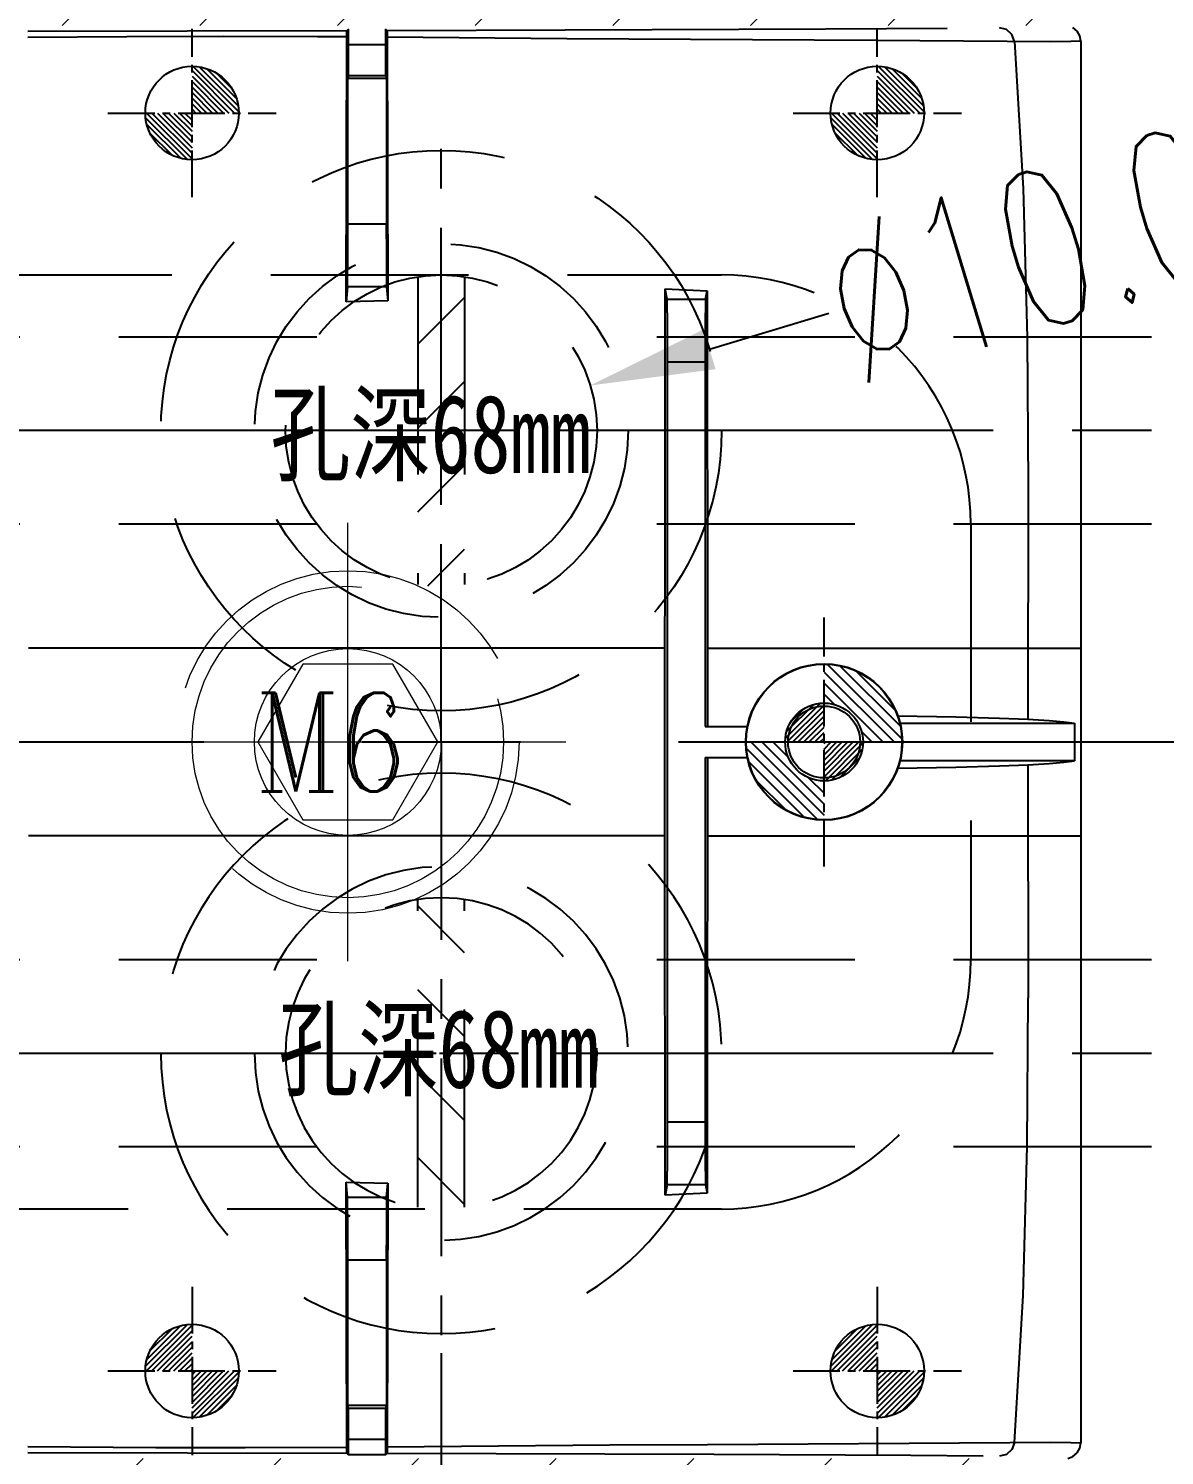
# Model space of a CAD drawing. Header units: inches. Extents: x 157915 to 159347, y -49911 to -48898.
# Drawn here: x 158690.91 to 158727.38, y -49279.78 to -49233.95 of the extents above; entities that cross this region are included whole.
import ezdxf
from ezdxf.enums import TextEntityAlignment as Align

# ---------------------------------------------------------------- set-up
doc = ezdxf.new("R2010")
doc.units = ezdxf.units.IN
doc.header["$LTSCALE"] = 2
doc.header["$MEASUREMENT"] = 0
doc.header["$PDMODE"] = 3
doc.header["$PDSIZE"] = 0.3125
for name, pattern in [('ACAD_ISO02W100', [15, 12, -3]), ('CENTER', [50.8, 31.75, -6.35, 6.35, -6.35]), ('CENTER2', [1.125, 0.75, -0.125, 0.125, -0.125]), ('DASHED', [0.75, 0.5, -0.25]), ('HIDDEN', [9.525, 6.35, -3.175])]:
    doc.linetypes.add(name, pattern=pattern)
doc.layers.get('Defpoints').update_dxf_attribs({"linetype": 'CONTINUOUS'})
for name, color, linetype in [('CAV-COR', 1, 'CONTINUOUS'), ('DEFAULT_1', 7, 'CENTER'), ('PIN', 4, 'CONTINUOUS'), ('Ru', 8, 'CONTINUOUS'), ('SCREW', 52, 'HIDDEN'), ('wr2', 41, 'DASHED'), ('y-cut', 7, 'CONTINUOUS'), ('壓塊', 157, 'CONTINUOUS'), ('文字', 1, 'CONTINUOUS')]:
    doc.layers.add(name, color=color, linetype=linetype)
for name, color, linetype, lineweight in [('dim', 3, 'CONTINUOUS', 15), ('截面', 191, 'CONTINUOUS', 15), ('螺絲', 42, 'ACAD_ISO02W100', 15)]:
    doc.layers.add(name, color=color, linetype=linetype, lineweight=lineweight)
doc.styles.add('ROMANC', font='romanc', dxfattribs={"width": 0.6, "height": 1})
doc.styles.get("Standard").update_dxf_attribs({"font": 'txt.shx', "width": 0.67})
doc.styles.add('新字体', font='KAIU.TTF', dxfattribs={"width": 0.75})
doc.dimstyles.new('2.00', dxfattribs={"dimtxt": 5, "dimasz": 4, "dimexe": 0.666, "dimexo": 0.626, "dimgap": 1, "dimtad": 0, "dimzin": 0, "dimdsep": 46, "dimtxsty": 'Standard', "dimcen": 0.09, "dimclrd": 3, "dimclre": 3, "dimclrt": 7, "dimazin": 0, "dimtfac": 1, "dimtofl": 0, "dimtmove": 0, "dimatfit": 0, "dimfxl": 0, "dimtolj": 1, "dimtzin": 0, "dimarcsym": 0})

# ---------------------------------------------------------------- blocks, each defined once
blk = doc.blocks.new('20160823.134539')
at = {"layer": '截面', "linetype": 'Continuous', "ltscale": 0.3}
h = blk.add_hatch(dxfattribs=at)
h.set_pattern_fill('ANSI31', color=256, scale=25, style=0)
h.set_pattern_definition([(45, (13437.7168, -860.2056), (-2.2097087, 2.2097087), [])])
h.paths.add_polyline_path([(12.716, -46.769), (12.716, -24.506, -0.414214), (14.216, -23.006), (59.733, -23.006, -0.414214), (60.733, -24.006), (60.733, -48.534), (60.483, -50.762), (59.745, -52.876), (58.557, -54.77), (56.981, -56.347), (55.092, -57.534), (52.986, -58.271), (50.767, -58.521), (24.522, -58.521), (23.238, -58.333), (22.059, -57.783), (21.087, -56.918), (20.403, -55.809), (19.886, -54.781), (19.259, -53.825), (18.53, -52.953)])
h.paths.add_polyline_path([(12.716, 46.769), (12.716, 24.506, 0.414214), (14.216, 23.006), (59.733, 23.006, 0.414214), (60.733, 24.006), (60.733, 48.534), (60.483, 50.762), (59.745, 52.876), (58.557, 54.769), (56.981, 56.347), (55.092, 57.534), (52.986, 58.271), (50.767, 58.521), (24.522, 58.521), (23.238, 58.333), (22.059, 57.784), (21.087, 56.918), (20.403, 55.809), (19.886, 54.78), (19.259, 53.824), (18.53, 52.953)])
h.paths.add_polyline_path([(18.391, 0, 1), (-18.391, 0, 1)])
h.paths.add_polyline_path([(-65.856, -24.55, 0.414214), (-64.856, -25.55), (-58.356, -25.55, 0.414214), (-57.356, -24.55), (-57.356, 24.55, 0.414214), (-58.356, 25.55), (-64.856, 25.55, 0.414214), (-65.856, 24.55)])
h.paths.add_polyline_path([(-41.429, 30.351), (-34.042, 30.351), (-33.63, 30.424), (-33.265, 30.635), (-32.996, 30.957), (-32.854, 31.353), (-32.854, 41.69), (-31.859, 44.723), (-31.859, 48.544), (-39.559, 48.544), (-39.559, 39.959), (-41.429, 39.959)])
h.paths.add_polyline_path([(-41.429, -31.374), (-34.06, -31.374), (-33.6, -31.465), (-33.207, -31.727), (-32.945, -32.12), (-32.854, -32.58), (-32.854, -41.69), (-31.859, -44.723), (-31.859, -48.544), (-39.559, -48.544), (-39.559, -39.959), (-41.429, -39.959)])
blk = doc.blocks.new('20140813.092309')
at = {"layer": '螺絲', "color": 137, "linetype": 'CENTER', "ltscale": 0.25}
for p, q in [((0, -7.042), (0, 7.042)), ((-7, 0), (7, 0))]:
    blk.add_line(p, q, dxfattribs=at)
at = {"layer": '螺絲', "color": 137, "linetype": 'Continuous'}
blk.add_lwpolyline([(-1.443, 2.5), (-2.887, 0), (-1.443, -2.5), (1.443, -2.5), (2.887, 0), (1.443, 2.5)], close=True, dxfattribs=at)
at = {"layer": '螺絲', "color": 137, "linetype": 'HIDDEN'}
blk.add_circle((0, 0), 5.5, dxfattribs=at)
at = {"layer": '螺絲', "color": 137}
for radius in [5, 3]:
    blk.add_circle((0, 0), radius, dxfattribs=at)
at = {"layer": 'dim', "style": 'ROMANC', "width": 0.8}
blk.add_text('M6', height=3.1716, dxfattribs=at).set_placement((-2.976, -1.589))
blk = doc.blocks.new('*D37212')
at = {"layer": 'Defpoints', "color": 0}
for p in [(158708.948, -49245.418), (158699.378, -49248.318)]:
    blk.add_point(p, dxfattribs=at)
at = {"layer": 'dim', "color": 3, "linetype": 'ByBlock', "lineweight": -2}
for p, q in [((158712.776, -49244.257), (158716.604, -49243.097)), ((158704.073, -49246.868), (158704.253, -49246.868)), ((158704.163, -49246.958), (158704.163, -49246.778))]:
    blk.add_line(p, q, dxfattribs=at)
at = {"layer": 'dim', "color": 3, "linetype": 'ByBlock'}
blk.add_solid([(158712.583, -49243.619), (158712.969, -49244.895), (158708.948, -49245.418)], dxfattribs=at)
at = {"layer": 'dim', "color": 7, "linetype": 'ByBlock', "insert": (158724.24, -49240.782), "char_height": 5, "attachment_point": 5, "rotation": 16.8633}
blk.add_mtext('\\A1;%%c10.00', dxfattribs=at)
blk = doc.blocks.new('*D37230')
at = {"layer": 'Defpoints', "color": 0}
for p in [(158704.163, -49275.868), (158658.163, -49336.868), (158704.163, -49348.108)]:
    blk.add_point(p, dxfattribs=at)
at = {"layer": 'dim', "color": 3, "linetype": 'ByBlock', "lineweight": -2}
for p, q in [((158704.163, -49276.494), (158704.163, -49348.774)), ((158658.163, -49337.494), (158658.163, -49348.774)), ((158662.163, -49348.108), (158674.021, -49348.108)), ((158700.163, -49348.108), (158688.305, -49348.108))]:
    blk.add_line(p, q, dxfattribs=at)
at = {"layer": 'dim', "color": 3, "linetype": 'ByBlock'}
for points in [[(158662.163, -49347.441), (158662.163, -49348.775), (158658.163, -49348.108)], [(158700.163, -49348.775), (158700.163, -49347.441), (158704.163, -49348.108)]]:
    blk.add_solid(points, dxfattribs=at)
at = {"layer": 'dim', "color": 7, "linetype": 'ByBlock', "insert": (158681.163, -49348.108), "char_height": 5, "attachment_point": 5}
blk.add_mtext('\\A1;46.00', dxfattribs=at)
blk = doc.blocks.new('20160902.202056')
at = {"layer": 'wr2', "linetype": 'HIDDEN', "ltscale": 0.5}
h = blk.add_hatch(dxfattribs=at)
h.set_pattern_fill('ANSI31', color=142, scale=0.6, angle=180, style=0)
h.set_pattern_definition([(225, (390413.059, 55480.2434), (1.347038418, -1.347038418), [])])
h.paths.add_polyline_path([(0, 0), (-0.75, 0), (-0.75, 4.943, -0.03766), (0, 5)])
h.paths.add_polyline_path([(0, 5, -0.03766), (0.75, 4.943), (0.75, 0), (0, 0)])
h.paths.add_polyline_path([(0, -5, -0.03766), (-0.75, -4.943), (-0.75, 0), (0, 0)])
edge = h.paths.add_edge_path()
edge.add_arc((0, 0), 5, 270, 278.627, ccw=False)
edge.add_line((0, -5), (0, 0))
edge.add_line((0, 0), (0.75, 0))
edge.add_line((0.75, 0), (0.75, -4.943))
at = {"layer": 'wr2', "color": 142, "linetype": 'CENTER', "ltscale": 0.1}
for p, q in [((0, -10), (0, 10)), ((10, 0), (-10, 0))]:
    blk.add_line(p, q, dxfattribs=at)
at = {"layer": 'wr2', "color": 142, "linetype": 'HIDDEN', "ltscale": 0.5}
for p, q in [((-0.75, 4.943), (-0.75, -4.943)), ((0.75, 4.943), (0.75, -4.943))]:
    blk.add_line(p, q, dxfattribs=at)
for radius in [9, 6, 5]:
    blk.add_circle((0, 0), radius, dxfattribs=at)

msp = doc.modelspace()

# ---------------------------------------------------------------- hatches: boundary and pattern name
at = {"layer": 'PIN', "linetype": 'Continuous'}
h = msp.add_hatch(dxfattribs=at)
h.set_pattern_fill('ANSI31', color=3, angle=90, style=0)
h.set_pattern_definition([(135, (158901.44506, -49250.90771), (-0.08838835, -0.08838835), [])])
h.paths.add_polyline_path([(158696.163, -49236.668), (158694.663, -49236.668, 0.414214), (158696.163, -49238.168)])
h.paths.add_polyline_path([(158696.163, -49235.168), (158696.163, -49236.668), (158697.663, -49236.668, 0.414214)])
h = msp.add_hatch(dxfattribs=at)
h.set_pattern_fill('ANSI31', color=3, angle=90, style=0)
h.set_pattern_definition([(135, (158923.44506, -49250.90771), (-0.08838835, -0.08838835), [])])
h.paths.add_polyline_path([(158718.163, -49236.668), (158716.663, -49236.668, 0.414214), (158718.163, -49238.168)])
h.paths.add_polyline_path([(158718.163, -49235.168), (158718.163, -49236.668), (158719.663, -49236.668, 0.414214)])
h = msp.add_hatch(dxfattribs=at)
h.set_pattern_fill('ANSI31', color=31, scale=2, angle=90, style=0)
h.set_pattern_definition([(135, (158921.73506, -49271.10771), (-0.1767767, -0.1767767), [])])
h.paths.add_polyline_path([(158716.453, -49254.368, -0.414214), (158718.953, -49256.868), (158717.703, -49256.868, 0.414214), (158716.453, -49255.618)])
h.paths.add_polyline_path([(158715.203, -49256.868, 0.414214), (158716.453, -49258.118), (158716.453, -49259.368, -0.414214), (158713.953, -49256.868)])
h = msp.add_hatch(dxfattribs=at)
h.set_pattern_fill('ANSI31', color=31, angle=90, style=0)
h.set_pattern_definition([(45, (158511.17101, -49271.10771), (0.08838835, -0.08838835), [])])
h.paths.add_polyline_path([(158716.453, -49256.868), (158717.703, -49256.868, -0.414214), (158716.453, -49258.118)])
h.paths.add_polyline_path([(158716.453, -49255.618), (158716.453, -49256.868), (158715.203, -49256.868, -0.414214)])
h = msp.add_hatch(dxfattribs=at)
h.set_pattern_fill('ANSI31', color=3, angle=270, style=0)
h.set_pattern_definition([(225, (158901.44506, -49262.82829), (-0.08838835, 0.08838835), [])])
h.paths.add_polyline_path([(158696.163, -49277.068), (158694.663, -49277.068, -0.414214), (158696.163, -49275.568)])
h.paths.add_polyline_path([(158696.163, -49278.568), (158696.163, -49277.068), (158697.663, -49277.068, -0.414214)])
h = msp.add_hatch(dxfattribs=at)
h.set_pattern_fill('ANSI31', color=3, angle=270, style=0)
h.set_pattern_definition([(225, (158923.44506, -49262.82829), (-0.08838835, 0.08838835), [])])
h.paths.add_polyline_path([(158718.163, -49277.068), (158716.663, -49277.068, -0.414214), (158718.163, -49275.568)])
h.paths.add_polyline_path([(158718.163, -49278.568), (158718.163, -49277.068), (158719.663, -49277.068, -0.414214)])

# ---------------------------------------------------------------- linework, layer by layer
at = {"layer": 'CAV-COR', "linetype": 'ByBlock'}
for p, q in [((158701.132, -49234.028), (158690.888, -49234.045)), ((158701.185, -49233.974), (158701.132, -49234.028)), ((158701.185, -49234.473), (158701.185, -49233.974)), ((158702.375, -49233.974), (158702.375, -49234.473)), ((158702.426, -49234.025), (158702.375, -49233.974)), ((158708.141, -49234.012), (158702.426, -49234.025)), ((158716.506, -49233.98), (158708.141, -49234.012)), ((158720.4, -49233.951), (158716.506, -49233.98)), ((158694.068, -49234.219), (158690.89, -49234.241)), ((158697.177, -49234.212), (158694.068, -49234.219)), ((158702.375, -49234.473), (158701.185, -49234.473)), ((158702.427, -49234.125), (158702.446, -49242.695)), ((158708.198, -49234.283), (158702.428, -49234.234)), ((158724.693, -49234.356), (158724.693, -49279.38)), ((158701.181, -49235.477), (158701.16, -49235.56)), ((158702.4, -49235.56), (158701.16, -49235.56)), ((158701.16, -49240.237), (158701.16, -49235.56)), ((158702.379, -49235.477), (158701.181, -49235.477)), ((158702.379, -49235.477), (158702.4, -49235.56)), ((158702.4, -49235.56), (158702.4, -49240.237)), ((158702.4, -49240.237), (158701.16, -49240.237)), ((158701.152, -49242.245), (158701.112, -49242.73)), ((158702.408, -49242.245), (158701.152, -49242.245)), ((158702.408, -49242.245), (158702.446, -49242.695)), ((158711.356, -49242.312), (158712.696, -49242.374)), ((158711.411, -49242.647), (158711.356, -49242.312)), ((158702.446, -49242.695), (158701.112, -49242.73)), ((158711.411, -49242.647), (158712.651, -49242.647)), ((158712.651, -49242.647), (158712.696, -49242.374)), ((158712.696, -49242.374), (158712.709, -49253.853)), ((158711.428, -49244.654), (158712.634, -49244.654)), ((158711.428, -49269.082), (158711.428, -49244.654)), ((158712.634, -49244.654), (158712.634, -49256.366)), ((158711.343, -49253.853), (158690.913, -49253.853)), ((158712.709, -49253.853), (158724.692, -49253.853)), ((158712.709, -49253.853), (158712.709, -49256.366)), ((158712.634, -49256.366), (158713.991, -49256.366)), ((158718.892, -49256.265), (158724.488, -49256.265)), ((158724.488, -49256.265), (158724.488, -49257.471)), ((158712.634, -49257.371), (158713.991, -49257.371)), ((158712.634, -49257.371), (158712.634, -49269.082)), ((158724.488, -49257.471), (158718.892, -49257.471)), ((158722.998, -49257.601), (158723.004, -49265.083)), ((158711.343, -49259.883), (158690.913, -49259.883)), ((158711.356, -49271.424), (158711.343, -49259.883)), ((158712.709, -49259.883), (158724.692, -49259.883)), ((158712.634, -49269.082), (158711.428, -49269.082)), ((158701.112, -49271.006), (158702.446, -49271.041)), ((158701.152, -49271.491), (158701.112, -49271.006)), ((158701.131, -49279.654), (158701.112, -49271.006)), ((158702.408, -49271.491), (158702.446, -49271.041)), ((158711.411, -49271.089), (158711.356, -49271.424)), ((158712.651, -49271.089), (158711.411, -49271.089)), ((158712.651, -49271.089), (158712.696, -49271.362)), ((158701.152, -49271.491), (158702.408, -49271.491)), ((158712.696, -49271.362), (158711.356, -49271.424)), ((158701.16, -49273.499), (158702.4, -49273.499)), ((158701.16, -49278.176), (158701.16, -49273.499)), ((158702.4, -49273.499), (158702.4, -49278.176)), ((158702.4, -49278.176), (158701.16, -49278.176)), ((158701.181, -49278.259), (158701.16, -49278.176)), ((158701.181, -49278.259), (158702.379, -49278.259)), ((158702.379, -49278.259), (158702.4, -49278.176)), ((158701.185, -49279.263), (158702.375, -49279.263)), ((158701.185, -49279.762), (158701.185, -49279.263)), ((158702.375, -49279.263), (158702.375, -49279.762)), ((158690.888, -49279.691), (158701.132, -49279.708)), ((158690.89, -49279.496), (158694.999, -49279.521)), ((158694.999, -49279.521), (158697.87, -49279.524)), ((158697.87, -49279.524), (158701.13, -49279.511)), ((158701.132, -49279.708), (158701.131, -49279.654)), ((158701.132, -49279.708), (158701.185, -49279.762)), ((158702.375, -49279.762), (158701.185, -49279.762)), ((158702.375, -49279.762), (158702.426, -49279.711)), ((158702.426, -49279.711), (158712.913, -49279.74)), ((158702.428, -49279.502), (158709.579, -49279.444)), ((158712.913, -49279.74), (158719.234, -49279.774)), ((158719.234, -49279.774), (158721.561, -49279.798))]:
    msp.add_line(p, q, dxfattribs=at)
for points in [[(158701.112, -49242.73), (158701.131, -49234.082), (158701.132, -49234.028)], [(158702.426, -49234.025), (158702.427, -49234.052), (158702.427, -49234.125)], [(158722.564, -49234.375), (158722.482, -49234.149), (158722.309, -49233.989), (158722.084, -49233.93)], [(158724.693, -49234.356), (158724.663, -49234.186), (158724.576, -49234.035), (158724.442, -49233.922)], [(158701.13, -49234.225), (158700.189, -49234.22), (158697.177, -49234.212)], [(158723.729, -49234.381), (158718.124, -49234.341), (158708.198, -49234.283)], [(158722.564, -49234.375), (158722.848, -49239.096), (158722.977, -49243.88), (158723.004, -49248.653), (158722.998, -49256.135)], [(158724.693, -49234.356), (158724.374, -49234.373), (158723.729, -49234.381)], [(158711.343, -49259.883), (158711.349, -49245.788), (158711.356, -49242.312)], [(158718.822, -49256.031), (158720.683, -49256.064), (158722.089, -49256.1), (158722.998, -49256.135)], [(158722.998, -49256.135), (158723.685, -49256.176), (158724.152, -49256.219), (158724.488, -49256.265)], [(158712.709, -49257.371), (158712.702, -49267.902), (158712.696, -49271.362)], [(158718.822, -49257.705), (158720.683, -49257.672), (158722.089, -49257.636), (158722.998, -49257.601)], [(158722.998, -49257.601), (158723.685, -49257.56), (158724.152, -49257.517), (158724.488, -49257.471)], [(158722.564, -49279.361), (158722.848, -49274.64), (158722.977, -49269.856), (158723.004, -49265.083)], [(158702.446, -49271.041), (158702.427, -49279.611), (158702.427, -49279.684), (158702.426, -49279.711)], [(158709.579, -49279.444), (158712.712, -49279.429), (158722.418, -49279.361)], [(158722.563, -49279.361), (158722.482, -49279.587), (158722.309, -49279.747), (158722.084, -49279.806)], [(158722.418, -49279.361), (158723.73, -49279.355), (158724.374, -49279.363), (158724.693, -49279.38)], [(158724.576, -49279.701), (158724.663, -49279.55), (158724.693, -49279.38)], [(158724.281, -49279.874), (158724.442, -49279.814), (158724.576, -49279.701)]]:
    msp.add_lwpolyline(points, dxfattribs=at)
for radius in [2.513, 1.156]:
    msp.add_circle((158716.453, -49256.868), radius, dxfattribs=at)
for centre, major_axis, ratio, start_param, end_param in [((158701.181, -49234.473), (0, 1.005), 0.004363, -3.124139, -1.570796), ((158702.379, -49234.473), (0, 1.005), 0.004363, 1.570796, 3.124139), ((158701.152, -49240.237), (0, 2.01), 0.004363, -3.089233, -1.570796), ((158702.408, -49240.237), (0, 2.01), 0.004363, -4.712389, -3.193953), ((158711.41, -49244.654), (0, 2.01), 0.008727, -1.570796, -0.05236), ((158712.652, -49244.654), (0, 2.01), 0.008727, 0.05236, 1.570796), ((158711.41, -49269.082), (0, 2.01), 0.008727, -3.089233, -1.570796), ((158712.652, -49269.082), (0, 2.01), 0.008727, -4.712389, -3.193953), ((158701.152, -49273.499), (0, 2.01), 0.004363, -1.570796, -0.05236), ((158702.408, -49273.499), (0, 2.01), 0.004363, 0.05236, 1.570796), ((158701.181, -49279.263), (0, 1.005), 0.004363, -1.570796, -0.017453), ((158702.379, -49279.263), (0, 1.005), 0.004363, 0.017453, 1.570796)]:
    msp.add_ellipse(centre, major_axis=major_axis, ratio=ratio, start_param=start_param, end_param=end_param, dxfattribs=at)
at = {"layer": 'DEFAULT_1', "color": 2, "linetype": 'CENTER', "ltscale": 0.4}
msp.add_line((158589.863, -49256.868), (158730.889, -49256.868), dxfattribs=at)
at = {"layer": 'PIN', "color": 3, "linetype": 'CENTER2'}
for p, q in [((158696.163, -49239.368), (158696.163, -49233.968)), ((158718.163, -49239.368), (158718.163, -49233.968)), ((158693.463, -49236.668), (158698.863, -49236.668)), ((158715.463, -49236.668), (158720.863, -49236.668)), ((158696.163, -49274.368), (158696.163, -49279.768)), ((158718.163, -49274.368), (158718.163, -49279.768)), ((158693.463, -49277.068), (158698.863, -49277.068)), ((158715.463, -49277.068), (158720.863, -49277.068))]:
    msp.add_line(p, q, dxfattribs=at)
at = {"layer": 'PIN', "color": 31, "linetype": 'CENTER2'}
for p, q in [((158716.453, -49260.868), (158716.453, -49252.868)), ((158712.453, -49256.868), (158720.453, -49256.868))]:
    msp.add_line(p, q, dxfattribs=at)
at = {"layer": 'PIN', "color": 3, "linetype": 'Continuous'}
for centre in [(158696.163, -49236.668), (158718.163, -49236.668), (158696.163, -49277.068), (158718.163, -49277.068)]:
    msp.add_circle(centre, 1.5, dxfattribs=at)
at = {"layer": 'PIN', "color": 31, "linetype": 'Continuous'}
for radius in [2.5, 1.25]:
    msp.add_circle((158716.453, -49256.868), radius, dxfattribs=at)
at = {"layer": 'Ru', "ltscale": 0.5}
msp.add_arc((158694.374, -49217.457), 43.886, 336.2341, 67.6506, dxfattribs=at)
at = {"layer": 'wr2', "color": 142, "linetype": 'HIDDEN', "ltscale": 0.5}
for p, q in [((158700.163, -49243.868), (158664.862, -49243.868)), ((158803.163, -49243.868), (158708.163, -49243.868)), ((158700.163, -49249.868), (158664.862, -49249.868)), ((158803.163, -49249.868), (158708.163, -49249.868)), ((158700.163, -49263.868), (158664.863, -49263.868)), ((158803.163, -49263.868), (158708.163, -49263.868)), ((158700.163, -49269.868), (158664.863, -49269.868)), ((158803.163, -49269.868), (158708.163, -49269.868))]:
    msp.add_line(p, q, dxfattribs=at)
at = {"layer": 'wr2', "color": 142, "linetype": 'CENTER', "ltscale": 0.2}
for p, q in [((158803.163, -49246.868), (158664.862, -49246.868)), ((158803.163, -49266.868), (158664.863, -49266.868))]:
    msp.add_line(p, q, dxfattribs=at)
at = {"layer": '壓塊', "color": 67, "linetype": 'HIDDEN', "ltscale": 0.5}
msp.add_lwpolyline([(158713.163, -49271.868), (158689.163, -49271.868, -0.414214), (158681.163, -49263.868), (158681.163, -49249.868, -0.414214), (158689.163, -49241.868), (158713.163, -49241.868, -0.414214), (158721.163, -49249.868), (158721.163, -49263.868, -0.414214)], format="xyb", close=True, dxfattribs=at)

# ---------------------------------------------------------------- block references
at = {"layer": 'SCREW', "linetype": 'ByBlock', "ltscale": 0.3}
msp.add_blockref('20140813.092309', (158701.163, -49256.868), dxfattribs=at)
at = {"layer": 'wr2', "linetype": 'ByBlock'}
msp.add_blockref('20160902.202056', (158704.163, -49246.868), dxfattribs=at)
at = {"layer": 'wr2', "linetype": 'ByBlock', "xscale": -1, "rotation": -180}
msp.add_blockref('20160902.202056', (158704.163, -49266.868), dxfattribs=at)
at = {"layer": 'y-cut', "linetype": 'ByBlock'}
msp.add_blockref('20160823.134539', (158664.897, -49256.868), dxfattribs=at)

# ---------------------------------------------------------------- texts
at = {"layer": '文字', "color": 4, "style": '新字体', "width": 0.75}
for p in [(158703.814, -49246.955), (158704.069, -49266.7)]:
    msp.add_text('孔深68mm', height=2.5144, dxfattribs=at).set_placement(p, align=Align.MIDDLE)

# ---------------------------------------------------------------- dimensions: what is measured, and where the dimension line sits
at = {"layer": 'dim', "linetype": 'ByBlock'}
dim = msp.add_diameter_dim_2p(p1=(158699.378, -49248.318), p2=(158708.948, -49245.418), dimstyle='2.00', dxfattribs=at)
dim.commit()
dim.dimension.update_dxf_attribs({"geometry": '*D37212', "text_midpoint": (158724.24, -49240.782)})
dim = msp.add_linear_dim(base=(158704.163, -49348.108), p1=(158658.163, -49336.868), p2=(158704.163, -49275.868), dimstyle='2.00', dxfattribs=at)
dim.commit()
dim.dimension.update_dxf_attribs({"geometry": '*D37230', "text_midpoint": (158681.163, -49348.108)})

doc.saveas('drawing.dxf')
